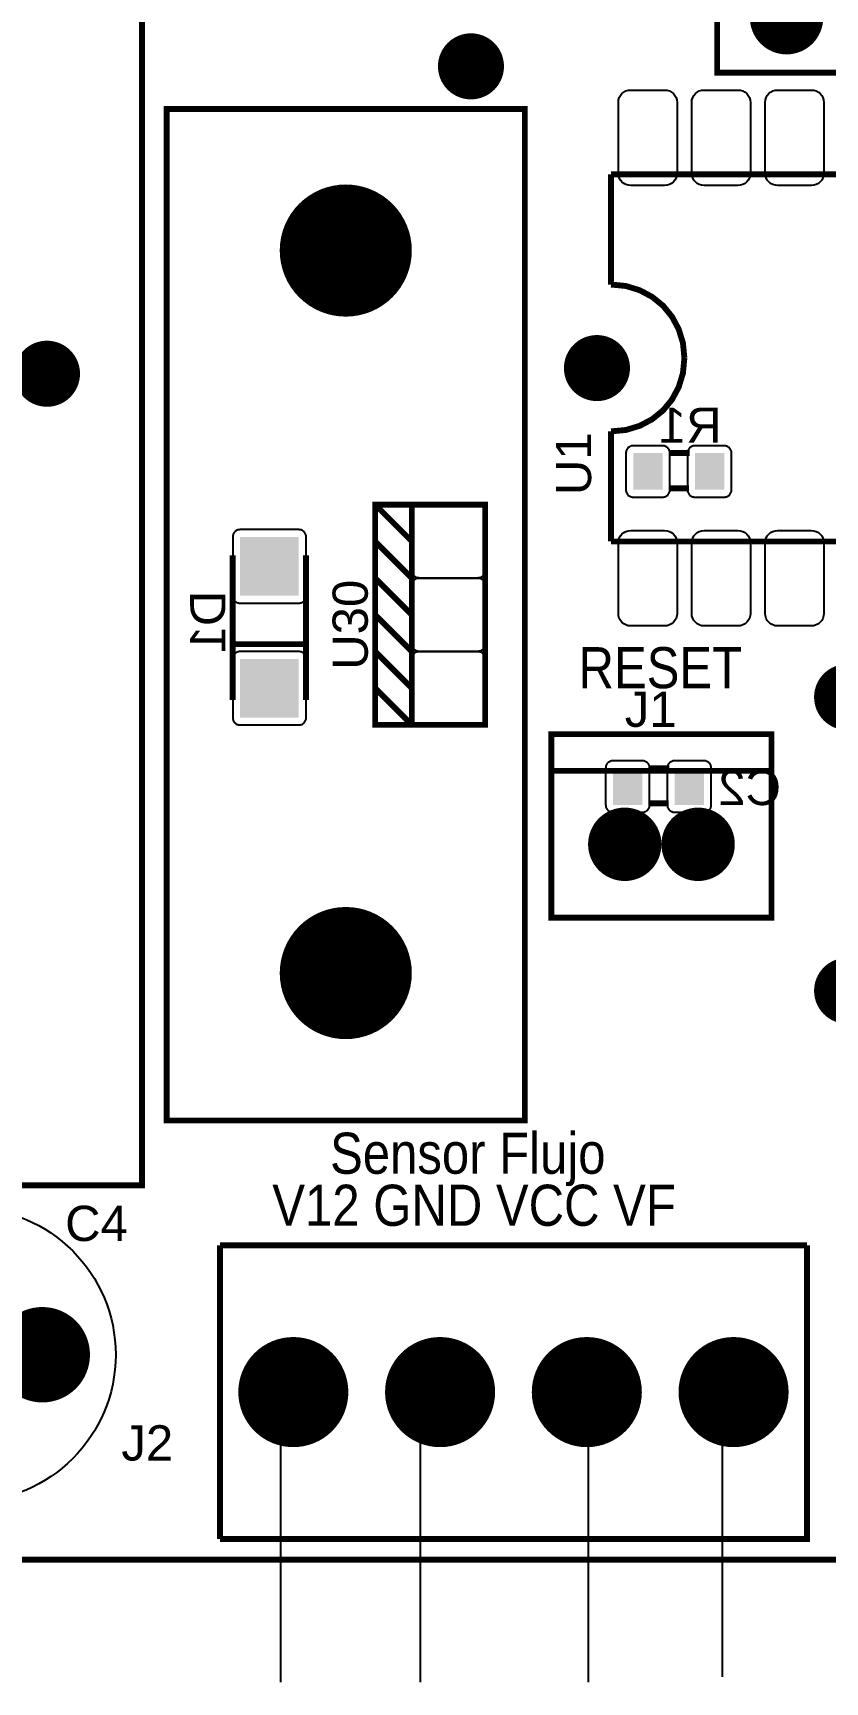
# Model space of a CAD drawing. Header units: inches. Extents: x 15 to 148, y 10 to 111.
# Drawn here: x 131.619 to 133.346, y 97.828 to 101.422 of the extents above; entities that cross this region are included whole.
import ezdxf

# ---------------------------------------------------------------- set-up
doc = ezdxf.new("R2010")
doc.units = ezdxf.units.IN
doc.header["$MEASUREMENT"] = 0
doc.layers.add('BLK_12AWG', color=7, linetype='Continuous')

# ---------------------------------------------------------------- blocks, each defined once
blk = doc.blocks.new('RPAD')
blk.add_trace([(-0.5, -0.5), (-0.5, 0.5), (0.5, -0.5), (0.5, 0.5)])
blk = doc.blocks.new('EPAD')
at = {"const_width": 0.5}
blk.add_lwpolyline([(-0.25, 0, 1), (0.25, 0, 1)], format="xyb", close=True, dxfattribs=at)
blk = doc.blocks.new('trr')
at = {"const_width": 0.008}
for points in [[(131.518, 100.4441), (137.4527, 100.4441), (137.4527, 104.9698), (131.518, 104.9698), (131.518, 100.4441)], [(131.518, 100.4441), (137.4527, 100.4441), (137.4527, 104.9698), (131.518, 104.9698), (131.518, 100.4441)], [(131.518, 100.4441), (137.4527, 100.4441), (137.4527, 104.9698), (131.518, 104.9698), (131.518, 100.4441)], [(131.5649, 100.954), (132.6358, 100.954), (132.6358, 103.017), (131.5649, 103.017), (131.5649, 100.954)], [(131.5649, 100.954), (132.6358, 100.954), (132.6358, 103.017), (131.5649, 103.017), (131.5649, 100.954)], [(131.5649, 100.954), (132.6358, 100.954), (132.6358, 103.017), (131.5649, 103.017), (131.5649, 100.954)], [(133.4196, 102.4698), (133.6125, 102.4698), (133.6125, 102.6902), (133.4196, 102.6902), (133.4196, 102.4698)], [(133.4196, 102.4698), (133.6125, 102.4698), (133.6125, 102.6902), (133.4196, 102.6902), (133.4196, 102.4698)], [(133.4196, 102.4698), (133.6125, 102.4698), (133.6125, 102.6902), (133.4196, 102.6902), (133.4196, 102.4698)], [(132.6693, 101.0424), (133.1575, 101.0424), (133.1575, 102.4203), (132.6693, 102.4203), (132.6693, 101.0424)], [(132.6693, 101.0424), (133.1575, 101.0424), (133.1575, 102.4203), (132.6693, 102.4203), (132.6693, 101.0424)], [(132.6693, 101.0424), (133.1575, 101.0424), (133.1575, 102.4203), (132.6693, 102.4203), (132.6693, 101.0424)], [(133.2749, 102.1811), (133.2749, 102.3311)], [(133.2749, 102.3311), (135.2749, 102.3311)], [(133.2749, 102.1811), (133.2749, 102.3311)], [(133.2749, 102.3311), (135.2749, 102.3311)], [(133.2749, 102.1811), (133.2749, 102.3311)], [(133.2749, 102.3311), (135.2749, 102.3311)], [(133.3749, 102.0811), (133.3729, 102.1015), (133.3671, 102.1203), (133.358, 102.1373), (133.3459, 102.1521), (133.3311, 102.1642), (133.3141, 102.1733), (133.2953, 102.1791), (133.2749, 102.1811)], [(133.3749, 102.0811), (133.3729, 102.1015), (133.3671, 102.1203), (133.358, 102.1373), (133.3459, 102.1521), (133.3311, 102.1642), (133.3141, 102.1733), (133.2953, 102.1791), (133.2749, 102.1811)], [(133.3749, 102.0811), (133.3729, 102.1015), (133.3671, 102.1203), (133.358, 102.1373), (133.3459, 102.1521), (133.3311, 102.1642), (133.3141, 102.1733), (133.2953, 102.1791), (133.2749, 102.1811)], [(133.3749, 102.0811), (133.3729, 102.0604), (133.3671, 102.0414), (133.358, 102.0244), (133.3459, 102.0097), (133.3311, 101.9977), (133.3141, 101.9887), (133.2953, 101.983), (133.2749, 101.9811)], [(133.3749, 102.0811), (133.3729, 102.0604), (133.3671, 102.0414), (133.358, 102.0244), (133.3459, 102.0097), (133.3311, 101.9977), (133.3141, 101.9887), (133.2953, 101.983), (133.2749, 101.9811)], [(133.3749, 102.0811), (133.3729, 102.0604), (133.3671, 102.0414), (133.358, 102.0244), (133.3459, 102.0097), (133.3311, 101.9977), (133.3141, 101.9887), (133.2953, 101.983), (133.2749, 101.9811)], [(133.2749, 101.8311), (133.2749, 101.9811)], [(133.2749, 101.8311), (133.2749, 101.9811)], [(133.2749, 101.8311), (133.2749, 101.9811)], [(133.3541, 101.9515), (133.3821, 101.9515)], [(133.3541, 101.9515), (133.3821, 101.9515)], [(133.3541, 101.9515), (133.3821, 101.9515)], [(133.3541, 101.9035), (133.3811, 101.9035)], [(133.3541, 101.9035), (133.3811, 101.9035)], [(133.3541, 101.9035), (133.3811, 101.9035)], [(133.0034, 101.5813), (133.1034, 101.5813), (133.1034, 101.8813), (133.0034, 101.8813), (133.0034, 101.5813), (132.9534, 101.5813), (132.9534, 101.8813), (133.0034, 101.8813)], [(133.0034, 101.8313), (132.9534, 101.8813)], [(133.0034, 101.5813), (133.1034, 101.5813), (133.1034, 101.8813), (133.0034, 101.8813), (133.0034, 101.5813), (132.9534, 101.5813), (132.9534, 101.8813), (133.0034, 101.8813)], [(133.0034, 101.8313), (132.9534, 101.8813)], [(133.0034, 101.5813), (133.1034, 101.5813), (133.1034, 101.8813), (133.0034, 101.8813), (133.0034, 101.5813), (132.9534, 101.5813), (132.9534, 101.8813), (133.0034, 101.8813)], [(133.0034, 101.8313), (132.9534, 101.8813)], [(133.0034, 101.7813), (132.9534, 101.8313)], [(133.0034, 101.7813), (132.9534, 101.8313)], [(133.0034, 101.7813), (132.9534, 101.8313)], [(133.2749, 101.8311), (135.2749, 101.8311)], [(133.2749, 101.8311), (135.2749, 101.8311)], [(133.2749, 101.8311), (135.2749, 101.8311)], [(132.7593, 101.8122), (132.7593, 101.6152)], [(132.7593, 101.8122), (132.7593, 101.6152)], [(132.7593, 101.8122), (132.7593, 101.6152)], [(132.8593, 101.6152), (132.8593, 101.8122)], [(132.8593, 101.6152), (132.8593, 101.8122)], [(132.8593, 101.6152), (132.8593, 101.8122)], [(133.0034, 101.7313), (132.9534, 101.7813)], [(133.0034, 101.7313), (132.9534, 101.7813)], [(133.0034, 101.7313), (132.9534, 101.7813)], [(133.0034, 101.6813), (132.9534, 101.7313)], [(133.0034, 101.6813), (132.9534, 101.7313)], [(133.0034, 101.6813), (132.9534, 101.7313)], [(132.7593, 101.6912), (132.8593, 101.6912)], [(132.7593, 101.6912), (132.8593, 101.6912)], [(132.7593, 101.6912), (132.8593, 101.6912)], [(133.0034, 101.6313), (132.9534, 101.6813)], [(133.0034, 101.6313), (132.9534, 101.6813)], [(133.0034, 101.6313), (132.9534, 101.6813)], [(133.0034, 101.5813), (132.9534, 101.6313)], [(133.0034, 101.5813), (132.9534, 101.6313)], [(133.0034, 101.5813), (132.9534, 101.6313)], [(133.1936, 101.3186), (133.4936, 101.3186), (133.4936, 101.5686), (133.1936, 101.5686), (133.1936, 101.3186)], [(133.1936, 101.3186), (133.4936, 101.3186), (133.4936, 101.5686), (133.1936, 101.5686), (133.1936, 101.3186)], [(133.1936, 101.3186), (133.4936, 101.3186), (133.4936, 101.5686), (133.1936, 101.5686), (133.1936, 101.3186)], [(133.1936, 101.5186), (133.4936, 101.5186)], [(133.1936, 101.5186), (133.4936, 101.5186)], [(133.1936, 101.5186), (133.4936, 101.5186)], [(133.3265, 101.5223), (133.3545, 101.5223)], [(133.3265, 101.5223), (133.3545, 101.5223)], [(133.3265, 101.5223), (133.3545, 101.5223)], [(133.3265, 101.4743), (133.3535, 101.4743)], [(133.3265, 101.4743), (133.3535, 101.4743)], [(133.3265, 101.4743), (133.3535, 101.4743)], [(132.7419, 100.8724), (132.7419, 100.4724)], [(133.5419, 100.8724), (133.5419, 100.4724), (132.7419, 100.4724)], [(132.7419, 100.8724), (133.5419, 100.8724)], [(132.7419, 100.8724), (132.7419, 100.4724)], [(133.5419, 100.8724), (133.5419, 100.4724), (132.7419, 100.4724)], [(132.7419, 100.8724), (133.5419, 100.8724)], [(132.7419, 100.8724), (132.7419, 100.4724)], [(133.5419, 100.8724), (133.5419, 100.4724), (132.7419, 100.4724)], [(132.7419, 100.8724), (133.5419, 100.8724)]]:
    blk.add_lwpolyline(points, dxfattribs=at)
for points in [[(133.3479, 102.3161), (133.3019, 102.3161), (133.2984, 102.3164), (133.2952, 102.3174), (133.2923, 102.3189), (133.2898, 102.321), (133.2877, 102.3235), (133.2862, 102.3264), (133.2852, 102.3296), (133.2849, 102.3331), (133.2849, 102.4291), (133.2852, 102.4326), (133.2862, 102.4358), (133.2877, 102.4387), (133.2898, 102.4412), (133.2923, 102.4432), (133.2952, 102.4448), (133.2984, 102.4458), (133.3019, 102.4461), (133.3479, 102.4461), (133.3514, 102.4458), (133.3546, 102.4448), (133.3575, 102.4432), (133.36, 102.4412), (133.362, 102.4387), (133.3636, 102.4358), (133.3645, 102.4326), (133.3649, 102.4291), (133.3649, 102.3331), (133.3645, 102.3296), (133.3636, 102.3264), (133.362, 102.3235), (133.36, 102.321), (133.3575, 102.3189), (133.3546, 102.3174), (133.3514, 102.3164), (133.3479, 102.3161)], [(133.4479, 102.3161), (133.4019, 102.3161), (133.3984, 102.3164), (133.3952, 102.3174), (133.3923, 102.3189), (133.3898, 102.321), (133.3877, 102.3235), (133.3862, 102.3264), (133.3852, 102.3296), (133.3849, 102.3331), (133.3849, 102.4291), (133.3852, 102.4326), (133.3862, 102.4358), (133.3877, 102.4387), (133.3898, 102.4412), (133.3923, 102.4432), (133.3952, 102.4448), (133.3984, 102.4458), (133.4019, 102.4461), (133.4479, 102.4461), (133.4514, 102.4458), (133.4546, 102.4448), (133.4575, 102.4432), (133.46, 102.4412), (133.462, 102.4387), (133.4636, 102.4358), (133.4645, 102.4326), (133.4649, 102.4291), (133.4649, 102.3331), (133.4645, 102.3296), (133.4636, 102.3264), (133.462, 102.3235), (133.46, 102.321), (133.4575, 102.3189), (133.4546, 102.3174), (133.4514, 102.3164), (133.4479, 102.3161)], [(133.5479, 102.3161), (133.5019, 102.3161), (133.4984, 102.3164), (133.4952, 102.3174), (133.4923, 102.3189), (133.4898, 102.321), (133.4877, 102.3235), (133.4862, 102.3264), (133.4852, 102.3296), (133.4849, 102.3331), (133.4849, 102.4291), (133.4852, 102.4326), (133.4862, 102.4358), (133.4877, 102.4387), (133.4898, 102.4412), (133.4923, 102.4432), (133.4952, 102.4448), (133.4984, 102.4458), (133.5019, 102.4461), (133.5479, 102.4461), (133.5514, 102.4458), (133.5546, 102.4448), (133.5575, 102.4432), (133.56, 102.4412), (133.562, 102.4387), (133.5636, 102.4358), (133.5645, 102.4326), (133.5649, 102.4291), (133.5649, 102.3331), (133.5645, 102.3296), (133.5636, 102.3264), (133.562, 102.3235), (133.56, 102.321), (133.5575, 102.3189), (133.5546, 102.3174), (133.5514, 102.3164), (133.5479, 102.3161)], [(133.3051, 101.8915), (133.3451, 101.8915), (133.3461, 101.8915), (133.3471, 101.8917), (133.3481, 101.8919), (133.349, 101.8922), (133.3499, 101.8927), (133.3507, 101.8931), (133.3515, 101.8937), (133.3522, 101.8944), (133.3528, 101.8951), (133.3534, 101.8958), (133.3539, 101.8967), (133.3543, 101.8975), (133.3547, 101.8985), (133.3549, 101.8994), (133.355, 101.9004), (133.3551, 101.9015), (133.3551, 101.9515), (133.355, 101.9525), (133.3549, 101.9535), (133.3547, 101.9545), (133.3543, 101.9554), (133.3539, 101.9563), (133.3534, 101.9571), (133.3528, 101.9579), (133.3522, 101.9586), (133.3515, 101.9592), (133.3507, 101.9598), (133.3499, 101.9603), (133.349, 101.9607), (133.3481, 101.961), (133.3471, 101.9613), (133.3461, 101.9614), (133.3451, 101.9615), (133.3051, 101.9615), (133.3041, 101.9614), (133.3031, 101.9613), (133.3021, 101.961), (133.3012, 101.9607), (133.3003, 101.9603), (133.2995, 101.9598), (133.2987, 101.9592), (133.298, 101.9586), (133.2973, 101.9579), (133.2968, 101.9571), (133.2963, 101.9563), (133.2959, 101.9554), (133.2955, 101.9545), (133.2953, 101.9535), (133.2951, 101.9525), (133.2951, 101.9515), (133.2951, 101.9015), (133.2951, 101.9004), (133.2953, 101.8994), (133.2955, 101.8985), (133.2959, 101.8975), (133.2963, 101.8967), (133.2968, 101.8958), (133.2973, 101.8951), (133.298, 101.8944), (133.2987, 101.8937), (133.2995, 101.8931), (133.3003, 101.8927), (133.3012, 101.8922), (133.3021, 101.8919), (133.3031, 101.8917), (133.3041, 101.8915), (133.3051, 101.8915)], [(133.3891, 101.8915), (133.4291, 101.8915), (133.4301, 101.8915), (133.4311, 101.8917), (133.4321, 101.8919), (133.433, 101.8922), (133.4339, 101.8927), (133.4347, 101.8931), (133.4355, 101.8937), (133.4362, 101.8944), (133.4368, 101.8951), (133.4374, 101.8958), (133.4379, 101.8967), (133.4383, 101.8975), (133.4387, 101.8985), (133.4389, 101.8994), (133.439, 101.9004), (133.4391, 101.9015), (133.4391, 101.9515), (133.439, 101.9525), (133.4389, 101.9535), (133.4387, 101.9545), (133.4383, 101.9554), (133.4379, 101.9563), (133.4374, 101.9571), (133.4368, 101.9579), (133.4362, 101.9586), (133.4355, 101.9592), (133.4347, 101.9598), (133.4339, 101.9603), (133.433, 101.9607), (133.4321, 101.961), (133.4311, 101.9613), (133.4301, 101.9614), (133.4291, 101.9615), (133.3891, 101.9615), (133.3881, 101.9614), (133.3871, 101.9613), (133.3861, 101.961), (133.3852, 101.9607), (133.3843, 101.9603), (133.3835, 101.9598), (133.3827, 101.9592), (133.382, 101.9586), (133.3813, 101.9579), (133.3808, 101.9571), (133.3803, 101.9563), (133.3799, 101.9554), (133.3795, 101.9545), (133.3793, 101.9535), (133.3791, 101.9525), (133.3791, 101.9515), (133.3791, 101.9015), (133.3791, 101.9004), (133.3793, 101.8994), (133.3795, 101.8985), (133.3799, 101.8975), (133.3803, 101.8967), (133.3808, 101.8958), (133.3813, 101.8951), (133.382, 101.8944), (133.3827, 101.8937), (133.3835, 101.8931), (133.3843, 101.8927), (133.3852, 101.8922), (133.3861, 101.8919), (133.3871, 101.8917), (133.3881, 101.8915), (133.3891, 101.8915)], [(133.0034, 101.7913), (133.0034, 101.8713), (133.0034, 101.8724), (133.0036, 101.8734), (133.0038, 101.8744), (133.0042, 101.8753), (133.0046, 101.8762), (133.0051, 101.877), (133.0056, 101.8777), (133.0063, 101.8785), (133.007, 101.8791), (133.0078, 101.8797), (133.0086, 101.8802), (133.0095, 101.8806), (133.0104, 101.8809), (133.0113, 101.8811), (133.0123, 101.8813), (133.0134, 101.8813), (133.0934, 101.8813), (133.0944, 101.8813), (133.0954, 101.8811), (133.0964, 101.8809), (133.0973, 101.8806), (133.0982, 101.8802), (133.099, 101.8797), (133.0998, 101.8791), (133.1005, 101.8785), (133.1011, 101.8777), (133.1017, 101.877), (133.1022, 101.8762), (133.1026, 101.8753), (133.1029, 101.8744), (133.1032, 101.8734), (133.1033, 101.8724), (133.1034, 101.8713), (133.1034, 101.7913), (133.1033, 101.7903), (133.1032, 101.7893), (133.1029, 101.7883), (133.1026, 101.7874), (133.1022, 101.7865), (133.1017, 101.7857), (133.1011, 101.7849), (133.1005, 101.7842), (133.0998, 101.7836), (133.099, 101.783), (133.0982, 101.7825), (133.0973, 101.7821), (133.0964, 101.7818), (133.0954, 101.7815), (133.0944, 101.7814), (133.0934, 101.7813), (133.0134, 101.7813), (133.0123, 101.7814), (133.0113, 101.7815), (133.0104, 101.7818), (133.0095, 101.7821), (133.0086, 101.7825), (133.0078, 101.783), (133.007, 101.7836), (133.0063, 101.7842), (133.0056, 101.7849), (133.0051, 101.7857), (133.0046, 101.7865), (133.0042, 101.7874), (133.0038, 101.7883), (133.0036, 101.7893), (133.0034, 101.7903), (133.0034, 101.7913)], [(132.7593, 101.8372), (132.7593, 101.7572), (132.7594, 101.7562), (132.7595, 101.7551), (132.7598, 101.7542), (132.7601, 101.7533), (132.7605, 101.7524), (132.761, 101.7516), (132.7616, 101.7508), (132.7622, 101.7501), (132.7629, 101.7494), (132.7637, 101.7489), (132.7645, 101.7484), (132.7654, 101.748), (132.7663, 101.7476), (132.7673, 101.7474), (132.7683, 101.7472), (132.7693, 101.7472), (132.8493, 101.7472), (132.8504, 101.7472), (132.8514, 101.7474), (132.8524, 101.7476), (132.8533, 101.748), (132.8542, 101.7484), (132.855, 101.7489), (132.8558, 101.7494), (132.8565, 101.7501), (132.8571, 101.7508), (132.8577, 101.7516), (132.8582, 101.7524), (132.8586, 101.7533), (132.8589, 101.7542), (132.8592, 101.7551), (132.8593, 101.7562), (132.8593, 101.7572), (132.8593, 101.8372), (132.8593, 101.8382), (132.8592, 101.8392), (132.8589, 101.8402), (132.8586, 101.8411), (132.8582, 101.842), (132.8577, 101.8428), (132.8571, 101.8436), (132.8565, 101.8443), (132.8558, 101.8449), (132.855, 101.8455), (132.8542, 101.846), (132.8533, 101.8464), (132.8524, 101.8468), (132.8514, 101.847), (132.8504, 101.8471), (132.8493, 101.8472), (132.7693, 101.8472), (132.7683, 101.8471), (132.7673, 101.847), (132.7663, 101.8468), (132.7654, 101.8464), (132.7645, 101.846), (132.7637, 101.8455), (132.7629, 101.8449), (132.7622, 101.8443), (132.7616, 101.8436), (132.761, 101.8428), (132.7605, 101.842), (132.7601, 101.8411), (132.7598, 101.8402), (132.7595, 101.8392), (132.7594, 101.8382), (132.7593, 101.8372)], [(133.3019, 101.8461), (133.3479, 101.8461), (133.3514, 101.8458), (133.3546, 101.8448), (133.3575, 101.8432), (133.36, 101.8412), (133.362, 101.8387), (133.3636, 101.8358), (133.3645, 101.8326), (133.3649, 101.8291), (133.3649, 101.7331), (133.3645, 101.7296), (133.3636, 101.7264), (133.362, 101.7235), (133.36, 101.721), (133.3575, 101.7189), (133.3546, 101.7174), (133.3514, 101.7164), (133.3479, 101.7161), (133.3019, 101.7161), (133.2984, 101.7164), (133.2952, 101.7174), (133.2923, 101.7189), (133.2898, 101.721), (133.2877, 101.7235), (133.2862, 101.7264), (133.2852, 101.7296), (133.2849, 101.7331), (133.2849, 101.8291), (133.2852, 101.8326), (133.2862, 101.8358), (133.2877, 101.8387), (133.2898, 101.8412), (133.2923, 101.8432), (133.2952, 101.8448), (133.2984, 101.8458), (133.3019, 101.8461)], [(133.4019, 101.8461), (133.4479, 101.8461), (133.4514, 101.8458), (133.4546, 101.8448), (133.4575, 101.8432), (133.46, 101.8412), (133.462, 101.8387), (133.4636, 101.8358), (133.4645, 101.8326), (133.4649, 101.8291), (133.4649, 101.7331), (133.4645, 101.7296), (133.4636, 101.7264), (133.462, 101.7235), (133.46, 101.721), (133.4575, 101.7189), (133.4546, 101.7174), (133.4514, 101.7164), (133.4479, 101.7161), (133.4019, 101.7161), (133.3984, 101.7164), (133.3952, 101.7174), (133.3923, 101.7189), (133.3898, 101.721), (133.3877, 101.7235), (133.3862, 101.7264), (133.3852, 101.7296), (133.3849, 101.7331), (133.3849, 101.8291), (133.3852, 101.8326), (133.3862, 101.8358), (133.3877, 101.8387), (133.3898, 101.8412), (133.3923, 101.8432), (133.3952, 101.8448), (133.3984, 101.8458), (133.4019, 101.8461)], [(133.5019, 101.8461), (133.5479, 101.8461), (133.5514, 101.8458), (133.5546, 101.8448), (133.5575, 101.8432), (133.56, 101.8412), (133.562, 101.8387), (133.5636, 101.8358), (133.5645, 101.8326), (133.5649, 101.8291), (133.5649, 101.7331), (133.5645, 101.7296), (133.5636, 101.7264), (133.562, 101.7235), (133.56, 101.721), (133.5575, 101.7189), (133.5546, 101.7174), (133.5514, 101.7164), (133.5479, 101.7161), (133.5019, 101.7161), (133.4984, 101.7164), (133.4952, 101.7174), (133.4923, 101.7189), (133.4898, 101.721), (133.4877, 101.7235), (133.4862, 101.7264), (133.4852, 101.7296), (133.4849, 101.7331), (133.4849, 101.8291), (133.4852, 101.8326), (133.4862, 101.8358), (133.4877, 101.8387), (133.4898, 101.8412), (133.4923, 101.8432), (133.4952, 101.8448), (133.4984, 101.8458), (133.5019, 101.8461)], [(133.0034, 101.6913), (133.0034, 101.7713), (133.0034, 101.7724), (133.0036, 101.7734), (133.0038, 101.7744), (133.0042, 101.7753), (133.0046, 101.7762), (133.0051, 101.777), (133.0056, 101.7777), (133.0063, 101.7785), (133.007, 101.7791), (133.0078, 101.7797), (133.0086, 101.7802), (133.0095, 101.7806), (133.0104, 101.7809), (133.0113, 101.7811), (133.0123, 101.7813), (133.0134, 101.7813), (133.0934, 101.7813), (133.0944, 101.7813), (133.0954, 101.7811), (133.0964, 101.7809), (133.0973, 101.7806), (133.0982, 101.7802), (133.099, 101.7797), (133.0998, 101.7791), (133.1005, 101.7785), (133.1011, 101.7777), (133.1017, 101.777), (133.1022, 101.7762), (133.1026, 101.7753), (133.1029, 101.7744), (133.1032, 101.7734), (133.1033, 101.7724), (133.1034, 101.7713), (133.1034, 101.6913), (133.1033, 101.6903), (133.1032, 101.6893), (133.1029, 101.6883), (133.1026, 101.6874), (133.1022, 101.6865), (133.1017, 101.6857), (133.1011, 101.6849), (133.1005, 101.6842), (133.0998, 101.6836), (133.099, 101.683), (133.0982, 101.6825), (133.0973, 101.6821), (133.0964, 101.6818), (133.0954, 101.6815), (133.0944, 101.6814), (133.0934, 101.6813), (133.0134, 101.6813), (133.0123, 101.6814), (133.0113, 101.6815), (133.0104, 101.6818), (133.0095, 101.6821), (133.0086, 101.6825), (133.0078, 101.683), (133.007, 101.6836), (133.0063, 101.6842), (133.0056, 101.6849), (133.0051, 101.6857), (133.0046, 101.6865), (133.0042, 101.6874), (133.0038, 101.6883), (133.0036, 101.6893), (133.0034, 101.6903), (133.0034, 101.6913)], [(132.7593, 101.6712), (132.7593, 101.5912), (132.7594, 101.5902), (132.7595, 101.5891), (132.7598, 101.5882), (132.7601, 101.5873), (132.7605, 101.5864), (132.761, 101.5856), (132.7616, 101.5848), (132.7622, 101.5841), (132.7629, 101.5834), (132.7637, 101.5829), (132.7645, 101.5824), (132.7654, 101.582), (132.7663, 101.5816), (132.7673, 101.5814), (132.7683, 101.5812), (132.7693, 101.5812), (132.8493, 101.5812), (132.8504, 101.5812), (132.8514, 101.5814), (132.8524, 101.5816), (132.8533, 101.582), (132.8542, 101.5824), (132.855, 101.5829), (132.8558, 101.5834), (132.8565, 101.5841), (132.8571, 101.5848), (132.8577, 101.5856), (132.8582, 101.5864), (132.8586, 101.5873), (132.8589, 101.5882), (132.8592, 101.5891), (132.8593, 101.5902), (132.8593, 101.5912), (132.8593, 101.6712), (132.8593, 101.6722), (132.8592, 101.6732), (132.8589, 101.6742), (132.8586, 101.6751), (132.8582, 101.676), (132.8577, 101.6768), (132.8571, 101.6776), (132.8565, 101.6783), (132.8558, 101.6789), (132.855, 101.6795), (132.8542, 101.68), (132.8533, 101.6804), (132.8524, 101.6808), (132.8514, 101.681), (132.8504, 101.6811), (132.8493, 101.6812), (132.7693, 101.6812), (132.7683, 101.6811), (132.7673, 101.681), (132.7663, 101.6808), (132.7654, 101.6804), (132.7645, 101.68), (132.7637, 101.6795), (132.7629, 101.6789), (132.7622, 101.6783), (132.7616, 101.6776), (132.761, 101.6768), (132.7605, 101.676), (132.7601, 101.6751), (132.7598, 101.6742), (132.7595, 101.6732), (132.7594, 101.6722), (132.7593, 101.6712)], [(133.0034, 101.5913), (133.0034, 101.6713), (133.0034, 101.6724), (133.0036, 101.6734), (133.0038, 101.6744), (133.0042, 101.6753), (133.0046, 101.6762), (133.0051, 101.677), (133.0056, 101.6777), (133.0063, 101.6785), (133.007, 101.6791), (133.0078, 101.6797), (133.0086, 101.6802), (133.0095, 101.6806), (133.0104, 101.6809), (133.0113, 101.6811), (133.0123, 101.6813), (133.0134, 101.6813), (133.0934, 101.6813), (133.0944, 101.6813), (133.0954, 101.6811), (133.0964, 101.6809), (133.0973, 101.6806), (133.0982, 101.6802), (133.099, 101.6797), (133.0998, 101.6791), (133.1005, 101.6785), (133.1011, 101.6777), (133.1017, 101.677), (133.1022, 101.6762), (133.1026, 101.6753), (133.1029, 101.6744), (133.1032, 101.6734), (133.1033, 101.6724), (133.1034, 101.6713), (133.1034, 101.5913), (133.1033, 101.5903), (133.1032, 101.5893), (133.1029, 101.5883), (133.1026, 101.5874), (133.1022, 101.5865), (133.1017, 101.5857), (133.1011, 101.5849), (133.1005, 101.5842), (133.0998, 101.5836), (133.099, 101.583), (133.0982, 101.5825), (133.0973, 101.5821), (133.0964, 101.5818), (133.0954, 101.5815), (133.0944, 101.5814), (133.0934, 101.5813), (133.0134, 101.5813), (133.0123, 101.5814), (133.0113, 101.5815), (133.0104, 101.5818), (133.0095, 101.5821), (133.0086, 101.5825), (133.0078, 101.583), (133.007, 101.5836), (133.0063, 101.5842), (133.0056, 101.5849), (133.0051, 101.5857), (133.0046, 101.5865), (133.0042, 101.5874), (133.0038, 101.5883), (133.0036, 101.5893), (133.0034, 101.5903), (133.0034, 101.5913)], [(133.2775, 101.4623), (133.3175, 101.4623), (133.3186, 101.4624), (133.3196, 101.4625), (133.3206, 101.4628), (133.3215, 101.4631), (133.3224, 101.4635), (133.3232, 101.464), (133.3239, 101.4646), (133.3246, 101.4652), (133.3253, 101.4659), (133.3259, 101.4667), (133.3264, 101.4675), (133.3268, 101.4684), (133.3271, 101.4693), (133.3273, 101.4703), (133.3275, 101.4713), (133.3275, 101.4723), (133.3275, 101.5223), (133.3275, 101.5234), (133.3273, 101.5244), (133.3271, 101.5253), (133.3268, 101.5263), (133.3264, 101.5271), (133.3259, 101.528), (133.3253, 101.5287), (133.3246, 101.5294), (133.3239, 101.5301), (133.3232, 101.5307), (133.3224, 101.5311), (133.3215, 101.5316), (133.3206, 101.5319), (133.3196, 101.5321), (133.3186, 101.5323), (133.3175, 101.5323), (133.2775, 101.5323), (133.2765, 101.5323), (133.2755, 101.5321), (133.2745, 101.5319), (133.2736, 101.5316), (133.2727, 101.5311), (133.2719, 101.5307), (133.2711, 101.5301), (133.2704, 101.5294), (133.2698, 101.5287), (133.2692, 101.528), (133.2687, 101.5271), (133.2683, 101.5263), (133.268, 101.5253), (133.2677, 101.5244), (133.2676, 101.5234), (133.2675, 101.5223), (133.2675, 101.4723), (133.2676, 101.4713), (133.2677, 101.4703), (133.268, 101.4693), (133.2683, 101.4684), (133.2687, 101.4675), (133.2692, 101.4667), (133.2698, 101.4659), (133.2704, 101.4652), (133.2711, 101.4646), (133.2719, 101.464), (133.2727, 101.4635), (133.2736, 101.4631), (133.2745, 101.4628), (133.2755, 101.4625), (133.2765, 101.4624), (133.2775, 101.4623)], [(133.3615, 101.4623), (133.4015, 101.4623), (133.4026, 101.4624), (133.4036, 101.4625), (133.4046, 101.4628), (133.4055, 101.4631), (133.4064, 101.4635), (133.4072, 101.464), (133.4079, 101.4646), (133.4086, 101.4652), (133.4093, 101.4659), (133.4099, 101.4667), (133.4104, 101.4675), (133.4108, 101.4684), (133.4111, 101.4693), (133.4113, 101.4703), (133.4115, 101.4713), (133.4115, 101.4723), (133.4115, 101.5223), (133.4115, 101.5234), (133.4113, 101.5244), (133.4111, 101.5253), (133.4108, 101.5263), (133.4104, 101.5271), (133.4099, 101.528), (133.4093, 101.5287), (133.4086, 101.5294), (133.4079, 101.5301), (133.4072, 101.5307), (133.4064, 101.5311), (133.4055, 101.5316), (133.4046, 101.5319), (133.4036, 101.5321), (133.4026, 101.5323), (133.4015, 101.5323), (133.3615, 101.5323), (133.3605, 101.5323), (133.3595, 101.5321), (133.3585, 101.5319), (133.3576, 101.5316), (133.3567, 101.5311), (133.3559, 101.5307), (133.3551, 101.5301), (133.3544, 101.5294), (133.3538, 101.5287), (133.3532, 101.528), (133.3527, 101.5271), (133.3523, 101.5263), (133.352, 101.5253), (133.3517, 101.5244), (133.3516, 101.5234), (133.3515, 101.5223), (133.3515, 101.4723), (133.3516, 101.4713), (133.3517, 101.4703), (133.352, 101.4693), (133.3523, 101.4684), (133.3527, 101.4675), (133.3532, 101.4667), (133.3538, 101.4659), (133.3544, 101.4652), (133.3551, 101.4646), (133.3559, 101.464), (133.3567, 101.4635), (133.3576, 101.4631), (133.3585, 101.4628), (133.3595, 101.4625), (133.3605, 101.4624), (133.3615, 101.4623)]]:
    blk.add_lwpolyline(points, close=True)
blk.add_circle((132.3998, 100.7233), 0.2)
blk.add_circle((132.3998, 100.7233), 0.2)
blk.add_circle((132.3998, 100.7233), 0.2)
for p, xscale, yscale in [((133.5141, 102.5446), 0.1, 0.1), ((133.084, 102.4783), 0.09, 0.09), ((132.9134, 102.2274), 0.18, 0.18), ((132.5062, 102.0596), 0.09, 0.09), ((133.2557, 102.0673), 0.09, 0.09), ((133.5966, 101.6191), 0.09, 0.09), ((133.2936, 101.4186), 0.1, 0.1), ((133.3936, 101.4186), 0.1, 0.1), ((132.9134, 101.2432), 0.18, 0.18), ((133.5966, 101.2191), 0.09, 0.09), ((132.4998, 100.7233), 0.13, 0.13), ((132.8419, 100.6724), 0.15, 0.15), ((133.0419, 100.6724), 0.15, 0.15), ((133.2419, 100.6724), 0.15, 0.15), ((133.4419, 100.6724), 0.15, 0.15)]:
    blk.add_blockref('EPAD', p, dxfattribs=dict(xscale=xscale, yscale=yscale))
for p, xscale, yscale, rotation in [((133.3251, 101.9265), 0.04, 0.05, 180), ((133.4091, 101.9265), 0.04, 0.05, 180), ((132.8093, 101.7972), 0.08, 0.08, 90), ((132.8093, 101.6312), 0.08, 0.08, 90), ((133.2975, 101.4973), 0.04, 0.05, 180), ((133.3815, 101.4973), 0.04, 0.05, 180)]:
    blk.add_blockref('RPAD', p, dxfattribs=dict(xscale=xscale, yscale=yscale, rotation=rotation))
at = {"text_generation_flag": 2, "width": 1.041667}
for s, p in [('R1', (133.4255, 101.9655)), ('R1', (133.4255, 101.9655)), ('R1', (133.4255, 101.9655)), ('C2', (133.5066, 101.472)), ('C2', (133.5066, 101.472)), ('C2', (133.5066, 101.472))]:
    blk.add_text(s, height=0.048, dxfattribs=at).set_placement(p)
at = {"width": 1.041667}
for s, p in [('U1', (133.2477, 101.8942)), ('U1', (133.2477, 101.8942)), ('U1', (133.2477, 101.8942)), ('U30', (132.9434, 101.6563)), ('U30', (132.9434, 101.6563)), ('U30', (132.9434, 101.6563))]:
    blk.add_text(s, height=0.048, rotation=90, dxfattribs=at).set_placement(p)
at = {"text_generation_flag": 2, "width": 1.041667}
blk.add_text('D1', height=0.048, rotation=90, dxfattribs=at).set_placement((132.7493, 101.7642))
blk.add_text('D1', height=0.048, rotation=90, dxfattribs=at).set_placement((132.7493, 101.7642))
blk.add_text('D1', height=0.048, rotation=90, dxfattribs=at).set_placement((132.7493, 101.7642))
for s, height, width, p in [('RESET', 0.056, 0.892857, (133.2306, 101.6312)), ('RESET', 0.056, 0.892857, (133.2306, 101.6312)), ('RESET', 0.056, 0.892857, (133.2306, 101.6312)), ('J1', 0.048, 1.041667, (133.2936, 101.5786)), ('J1', 0.048, 1.041667, (133.2936, 101.5786)), ('J1', 0.048, 1.041667, (133.2936, 101.5786)), ('Sensor Flujo', 0.056, 0.892857, (132.892, 100.9698)), ('Sensor Flujo', 0.056, 0.892857, (132.892, 100.9698)), ('Sensor Flujo', 0.056, 0.892857, (132.892, 100.9698)), ('V12 GND VCC VF', 0.056, 0.892857, (132.8133, 100.8989)), ('V12 GND VCC VF', 0.056, 0.892857, (132.8133, 100.8989)), ('V12 GND VCC VF', 0.056, 0.892857, (132.8133, 100.8989)), ('C4', 0.048, 1.041667, (132.5309, 100.8782)), ('C4', 0.048, 1.041667, (132.5309, 100.8782)), ('C4', 0.048, 1.041667, (132.5309, 100.8782)), ('J2', 0.048, 1.041667, (132.6076, 100.5792)), ('J2', 0.048, 1.041667, (132.6076, 100.5792)), ('J2', 0.048, 1.041667, (132.6076, 100.5792))]:
    blk.add_text(s, height=height, dxfattribs=dict(width=width)).set_placement(p)

msp = doc.modelspace()

# ---------------------------------------------------------------- linework, layer by layer
at = {"layer": 'BLK_12AWG'}
for p, q in [((132.1591, 97.8279), (132.1591, 98.3852)), ((132.8298, 97.8279), (132.8298, 98.3852)), ((132.464, 97.8279), (132.464, 98.3608)), ((133.1224, 97.8392), (133.1224, 98.3608))]:
    msp.add_line(p, q, dxfattribs=at)

# ---------------------------------------------------------------- block references
at = {"layer": 'BLK_12AWG', "xscale": 1.6, "yscale": 1.6, "zscale": 1.6}
msp.add_blockref('trr', (-80.3606, -62.616), dxfattribs=at)

doc.saveas('drawing.dxf')
